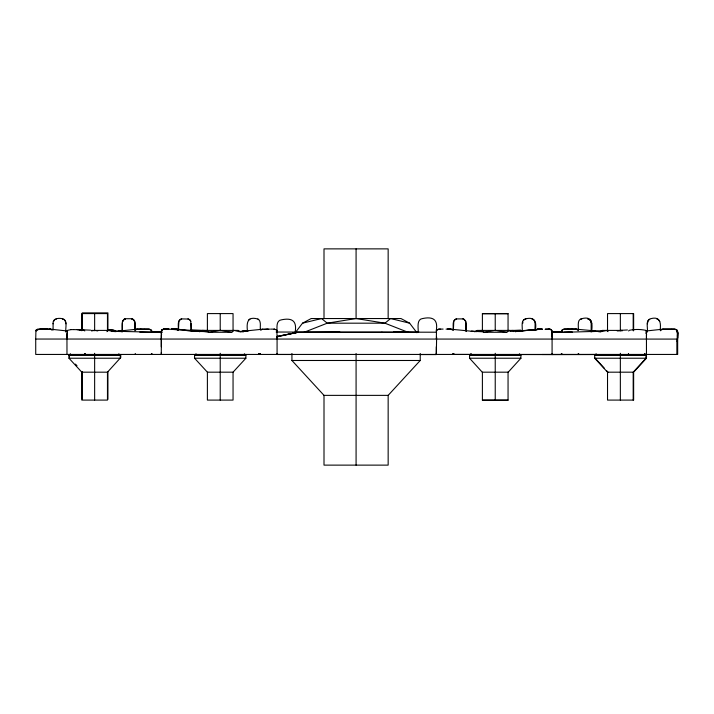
<?xml version="1.0" encoding="UTF-8"?>
<svg xmlns="http://www.w3.org/2000/svg" width="714" height="714" viewBox="0 0 714 714"><rect width="100%" height="100%" fill="white"/><g stroke="black" fill="none" stroke-linecap="round" stroke-linejoin="round"><path stroke-width="1.07" d="M84.966 354.439L84.966 353.475M151.948 354.439L151.948 353.475M161.31 346.736L161.319 334.884L161.319 336.847M258.923 354.439L258.923 353.475M259.521 354.439L259.521 353.475M277.077 353.475L277.077 354.492L292.553 354.501M277.068 336.838L297.479 332.376L381.945 332.153M419.716 354.572L436.308 354.581L436.316 346.736M436.308 354.537L436.343 353.475M552.074 353.626L552.074 354.59L519.114 354.546M552.074 336.553L552.083 332.055M628.472 354.439L628.472 353.475M277.077 338.739L277.077 337.722M677.202 339.775L677.202 354.439L677.202 334.491M677.202 339.623L677.202 339.088L35.727 339.043L35.914 330.743A2.187 1.553 90 0 1 36.191 330.073L38.208 329.127A20.768 14.753 -90 0 1 38.868 329.083L42.188 329.074M84.939 354.439L84.948 353.475M277.077 354.439L277.077 338.115M552.074 334.902L552.074 336.803M161.319 337.097L161.31 354.439L161.31 352.511M161.293 332.501L161.31 334.589M677.22 333.509L677.015 330.778M677.684 333.509L677.568 331.171M677.666 334.491L677.666 354.439L35.727 354.439L35.727 339.043M646.456 354.439L646.447 335.196A37.217 26.338 90 0 1 646.465 334.063L646.161 330.823A1.758 1.249 90 0 0 645.822 330.35C640.601 329.181 634.344 329.154 629.114 330.35A1.767 1.241 90 0 0 628.775 330.823L628.695 331.01M646.482 335.071L646.456 338.311M161.293 332.528L161.31 331.948M561.418 332.501L561.623 330.743A2.187 1.553 -90 0 1 561.909 330.082L563.917 329.127A20.76 14.753 90 0 1 564.587 329.092L568.692 329.074M161.293 333.893L161.578 332.438M453.238 353.475L453.185 354.439L470.704 354.465M161.31 332.055L161.498 330.743A2.187 1.553 -90 0 1 161.775 330.082L163.792 329.029A20.965 14.753 90 0 1 164.461 328.993L165.862 329.074M161.346 331.492L161.498 330.662M561.945 331.483L562.088 330.743A2.124 1.508 -90 0 1 562.739 329.654L564.149 329.145A19.278 13.691 90 0 1 565.051 329.092L567.737 329.074M677.202 341.587L678.273 333.34A2.196 1.562 -81.3 0 0 678.095 332.644L676.542 331.474M53.086 323.817C52.363 318.087 58.709 317.891 62.707 318.721C68.169 320.202 65.063 328.27 65.911 332.099M522.666 323.522L522.943 322.005M647.312 323.817L648.267 320.532L649.749 319.337M36.325 330.93C39.788 327.208 47.142 329.475 51.979 329.529M161.462 333.117L161.712 332.617M53.496 321.541L54.746 319.774M122.665 321.541L123.906 319.774M257.888 319.042C247.41 315.972 246.392 322.594 247.49 331.278M436.629 337.285L436.316 354.439M161.783 329.993L163.488 329.065M295.239 332.733L302.522 323.183L311.179 318.542L400.982 318.542L409.631 323.183L416.914 332.733M436.316 339.043L436.504 330.743A2.178 1.544 -90 0 1 436.781 330.118L438.798 329.127A20.76 14.753 90 0 1 439.458 329.092L440.627 329.074M535.866 330.118L537.856 329.172A20.661 14.619 90 0 1 538.517 329.136L542.328 329.279M36.369 329.859L36.2 330.082A2.187 1.553 -90 0 0 35.914 330.743M436.789 330.082L438.771 329.172A20.67 14.619 90 0 1 439.431 329.136L439.565 329.127M67.419 333.036L67 333.991A4.159 3.945 -86.3 0 0 66.955 334.536L66.982 354.439M118.524 354.751L120.755 354.751L120.755 357.544L107.466 372.181L107.466 400.09L81.807 400.09L81.807 372.181L68.981 358.232L68.981 355.447L70.49 353.805M244.375 353.805L245.884 355.447L245.884 358.232L233.05 372.181L233.05 400.09L207.39 400.09L207.39 372.181L194.565 358.232L194.565 355.447L196.073 353.805M291.928 353.51L291.928 360.49L324.004 395.369L324.004 465.126L388.157 465.126L388.157 395.369L420.225 360.49L420.225 353.51M469.571 358.392L469.571 355.447L471.079 353.805M469.571 355.608L471.079 353.966M508.056 372.342L520.89 358.232L469.571 358.232L482.396 372.342M644.965 353.805L646.473 355.447L646.473 358.232L633.639 372.181L633.639 400.09L607.525 400.09L607.525 372.181L594.691 358.232L594.691 355.447L596.199 353.805M633.184 400.09L633.184 372.181L646.009 358.232L646.009 355.447L644.501 353.805M123.906 319.292C120.88 322.353 122.817 327.324 122.246 331.091M248.445 320.238L249.927 319.042M523.612 320.238L525.102 319.042M70.989 329.618L67.607 330.332A1.767 1.249 90 0 0 67.277 330.805L66.973 334.054A37.289 26.347 -90 0 1 66.991 335.196L66.982 339.043M107.395 330.957L108.912 329.725L113.062 329.725L116.525 331.573L108.912 329.725M106.93 331.653L108.457 330.412L113.205 331.573M201.651 331.573L206.408 330.412L208.684 332.269L231.755 332.269L234.04 330.412L238.788 331.573M476.345 331.546L471.178 331.305L476.693 331.564L481.414 330.412L483.69 332.269L506.761 332.269L509.046 330.412L513.794 331.573M36.575 329.663L37.601 329.216M162.39 329.511L161.783 330.082L163.792 329.127A20.768 14.753 -90 0 1 164.461 329.083L165.621 329.074M124.682 318.855L122.478 321.068L122.058 332.099M180.892 319.042L178.875 321.246L178.455 330.27M455.809 319.042L453.792 321.246L453.372 330.27M580.544 319.292L581.321 318.855M199.67 331.805L202.258 330.412L238.181 330.412L240.779 331.805M474.667 331.805L477.264 330.412L513.188 330.412L515.785 331.805M475.533 331.501L477.264 330.573L483.539 330.573M599.796 331.805L602.393 330.412L622.474 330.412M600.26 331.805L602.848 330.412M662.056 329.547L663.145 329.208A19.108 13.521 -90 0 1 664.109 329.136L671.098 329.127M304.039 332.313L327.244 323.183L356.081 318.542L384.917 323.183L408.122 332.313M136.856 329.332L135.276 330.118A2.178 1.544 -90 0 0 135 330.778M136.392 329.332L137.427 329.208A19.117 13.521 -90 0 1 138.391 329.136L140.747 329.118M537.267 329.422L537.562 329.368A19.117 13.512 -90 0 1 538.517 329.297L538.784 329.288M79.379 330.189L81.28 329.725L73.801 329.618M302.522 323.183L321.541 318.542L327.244 323.183L384.917 323.183L390.62 318.542L409.631 323.183M479.513 331.037L481.414 330.573M601.786 331.573L606.998 330.412M277.077 337.82L277.068 336.499L297.479 332.376L339.909 332.135M277.068 336.428L297.479 332.385M136.669 329.261L136.963 329.208A19.108 13.521 90 0 1 137.927 329.136L140.908 329.127M55.514 319.337L56.29 319.194M124.495 318.855L125.45 318.721M124.682 319.337L125.45 319.194M181.668 318.908C177.027 319.577 178.562 326.111 178.313 329.261M456.585 318.908C451.917 319.542 453.444 326.111 453.203 329.261M525.87 318.908C520.229 319.497 522.8 327.744 522.22 331.278M582.089 318.721C576.707 319.015 578.688 326.735 578.34 330.082M91.49 330.921L94.641 330.412L97.782 330.921M208.684 332.269L220.224 330.412L231.755 332.269M483.69 332.269L495.23 330.412L506.761 332.269M617.208 330.921L622.447 330.752M137.267 329.172L118.265 331.162M662.985 329.172L645.983 331.01M262.85 329.172L246.285 330.921M538.909 329.127L515.74 331.323M247.722 330.823L242.189 331.269L248.651 330.778M264.314 329.484L268.732 329.127M122.228 330.885L114.856 331.367M240.77 331.323L246.241 330.912M516.749 330.921L518.792 330.796M620.85 330.323L627.436 329.975M508.564 330.653L520.792 330.109M601.134 331.251L592.156 331.591M602.313 331.207L564.087 332.287M163.765 329.163A20.67 14.619 90 0 1 164.425 329.136L164.559 329.127M557.741 332.349L572.36 332.188L551.529 332.376L561.481 332.322M598.046 331.653L601.34 331.591M70.989 329.609L73.596 329.609M151.511 332.528L151.306 330.778A2.178 1.544 90 0 0 151.029 330.118L149.03 329.172A20.661 14.619 -90 0 0 148.369 329.136L144.424 329.127M171.672 328.984L172.145 328.976M171.735 329.118L173.1 329.074M545.826 329.27L546.451 329.279M578.081 330.743A2.187 1.553 -90 0 0 577.804 330.082L576.1 329.163A19.198 13.646 -90 0 0 575.127 329.092L571.334 329.083M572.574 329.074L575.591 329.083A20.768 14.753 90 0 1 576.252 329.118L577.724 329.547M545.978 329.279L545.353 329.27M671.571 329.127L674.087 329.136A20.661 14.619 90 0 1 674.748 329.172L676.738 330.118A2.178 1.544 90 0 1 677.015 330.778M47.017 329.074L42.358 329.083M46.874 329.074L49.409 329.083A19.207 13.646 90 0 1 50.382 329.154L52.086 330.082M78.129 329.609L77.05 329.618M78.335 329.618L80.048 329.6M171.422 329.118L173.341 328.976M270.508 329.118L273.962 329.127A20.67 14.619 90 0 1 274.622 329.163L276.613 330.118A2.178 1.544 -90 0 1 276.889 330.778L277.068 337.07M446.063 329.127L447.624 329.074M550.217 329.261L551.244 329.859L549.619 329.172A20.67 14.619 90 0 0 548.959 329.136L545.157 329.279M572.101 329.074L571.539 329.083M165.577 329.118L166.594 328.976M440.583 329.118L443.108 329.083M447.526 329.118L448.106 329.074M570.879 329.083L568.067 329.083M571.075 329.083L569.094 329.083M539.668 329.27L540.873 329.27M546.612 329.27L547.816 329.27M153.019 331.939L162.212 331.912M551.672 332.376L558.678 332.349M269.544 329.127L268.937 329.127M393.566 332.001L415.468 332.331L276.139 332.028M553.859 331.965L561.793 331.956M595.387 354.519L542.069 354.501M596.369 354.501L552.083 354.599L552.083 337.82M482.396 313.749L508.056 313.749M125.271 318.721L131.867 318.721M581.544 318.721C591.968 315.865 592.691 322.648 591.71 331.091M181.517 318.908L188.853 319.042M456.407 318.908L462.993 318.908M525.424 318.908C534.367 316.588 536.696 321.202 535.491 329.261M62.448 319.194L63.475 319.337M131.804 319.194L132.643 319.337M587.952 319.194L590.05 319.774M144.014 329.127L140.596 329.118M172.993 329.118L173.591 328.976M447.999 329.118L448.588 329.074M91.446 330.412L112.598 330.412L115.195 331.805M513.188 330.573L509.046 330.573L510.947 331.037M436.566 332.206L381.928 332.153M68.981 355.447L120.291 355.447L120.291 358.232L68.981 358.232M194.565 355.447L245.884 355.447M469.571 355.447L520.89 355.447L520.89 358.392M594.691 355.447L646.009 355.447M194.565 358.232L245.884 358.232M594.691 358.232L646.009 358.232M291.928 360.49L420.225 360.49M81.807 372.181L107.466 372.181M207.39 372.181L233.05 372.181M607.525 372.181L633.184 372.181M324.004 395.369L388.157 395.369M482.396 400.09L508.056 400.09M448.24 329.118L449.088 329.074M173.234 329.118L174.082 329.074M415.512 331.805L418.806 331.814M551.752 331.965L554.082 331.965M267.928 329.127L267.125 329.127M168.906 328.984L168.442 329.127M166.308 329.118L166.835 328.976M158.963 332.367L151.841 332.313M173.591 329.074L174.082 328.976M166.996 328.976L167.469 328.976M168.102 328.984L167.094 329.118M141.381 329.127L148.833 329.127A20.67 14.619 90 0 1 149.494 329.163L151.484 330.118A2.178 1.544 -90 0 1 151.761 330.778L151.975 332.528M80.263 329.609L80.718 329.609M154.724 332.34L159.731 332.367L151.386 332.305M541.346 329.118L541.819 329.118M547.816 329.279L548.316 329.27M448.722 329.118L449.347 329.083M266.965 329.118L263.511 329.127A19.117 13.521 90 0 0 262.556 329.199L260.86 330.118A2.178 1.544 90 0 0 260.744 330.35M80.486 329.609L80.95 329.609M548.057 329.279L548.7 329.279M173.966 329.118L174.6 328.984M139.792 332.135L161.828 332.376L111.357 331.18M449.231 329.118L449.865 329.083M174.225 329.118L174.868 329.083A19.117 13.521 90 0 1 175.831 329.199L177.295 329.573M80.941 329.618L84.341 330.332A1.767 1.249 90 0 1 84.68 330.805L84.761 331.001M449.481 329.127L449.998 329.092A19.198 13.646 -90 0 1 450.971 329.154L452.676 330.082A2.187 1.553 -90 0 1 452.801 330.305M548.7 329.288L548.968 329.279A20.688 14.61 90 0 1 549.619 329.315L550.217 329.422M239.199 331.573L243.492 331.662M238.503 331.564L243.769 331.653M174.743 329.127L174.992 328.993A19.385 13.646 -90 0 1 175.965 329.056L177.67 330.082A2.187 1.553 -90 0 1 177.795 330.305M117.551 331.457L121.371 331.591M207.078 330.564L190.611 329.832M77.701 329.609L90.678 330.163M175.662 329.127L207.899 331.787M197.778 331.296L208.649 331.823M472.757 331.296L483.378 331.814M175.662 329.029L178.866 329.199M601.884 331.537L575.787 329.127M204.793 331.242L191.406 330.43M472.668 331.35L449.606 329.083M591.219 330.814L595.235 331.126M184.444 330.35L196.27 331.251L168.102 329.083M67.589 331.019L50.078 329.127M656.934 319.194L657.71 319.337M587.961 318.721L590.764 320.532L591.71 323.817M531.841 318.908C536.678 319.988 534.59 326.896 535.045 330.27M462.824 318.908L463.77 319.042M187.934 318.908L190.335 320.238M131.679 318.721C136.526 319.426 134.75 326.307 135.08 329.547M175.965 329.154A19.198 13.646 90 0 0 174.992 329.092A19.207 13.646 -90 0 1 175.965 329.154L176.26 329.216M677.631 331.599L677.479 330.778A2.178 1.544 -90 0 0 677.202 330.118L675.212 329.172A20.661 14.619 -90 0 0 674.551 329.136L663.645 329.136A19.108 13.521 -90 0 0 662.681 329.199L660.994 330.118A2.178 1.544 -90 0 0 660.718 330.778M176.126 329.261L176.92 329.547M550.503 329.332L551.012 329.716M451.926 329.547L450.837 329.208A19.117 13.521 90 0 0 449.874 329.136M463.591 319.042L465.787 321.246L466.206 331.278M257.879 319.042L258.664 319.479M132.456 318.855L134.66 321.541M606.534 330.412L608.06 331.653M645.884 332.929L646.438 334.009M551.244 329.707L551.619 330.279A2.187 1.544 -90 0 1 551.895 330.93L551.984 331.332M658.486 319.774L659.727 321.541M464.368 319.479C467.393 322.541 465.457 327.512 466.028 331.278M258.647 319.479C261.297 321.943 259.985 326.102 260.324 329.261M189.478 319.479L190.87 321.246M133.411 319.774L134.125 320.532M64.251 319.774L65.492 321.541L65.911 323.817M595.155 358.232L604.214 368.085M606.472 370.539L607.98 372.181M519.381 353.805L520.89 355.447M118.783 353.805L120.291 355.447M75.479 364.104L76.987 365.746M551.574 332.528L551.913 333.117M551.619 330.118L551.619 330.118A2.178 1.544 -90 0 1 551.895 330.778L552.083 332.215M276.434 329.895L276.613 330.118A2.178 1.544 90 0 1 276.889 330.778M551.788 332.429L552.101 334.009M590.219 320.05L591.165 323.335L591.165 332.099M190.727 321.246L191.29 331.278M134.473 321.068L135.08 323.817M551.984 331.171L552.047 331.76M677.666 336.999L677.666 337.499M552.074 336.499L552.083 338.311M628.49 353.475L628.499 354.439M660.147 330.082C661.155 322.282 659.968 316.115 650.525 318.721C645.063 320.211 648.169 328.27 647.312 332.099M633.639 330.76L633.639 313.589L607.525 313.589L607.525 330.76M633.184 313.589L633.184 330.76M620.35 313.589L620.35 330.76M620.35 353.296L620.35 400.09M578.661 353.475L578.661 354.439M578.233 353.475L578.233 354.439M561.9 353.475L561.9 354.439M508.056 330.921L508.056 313.589L482.396 313.589L482.396 330.921M495.23 313.589L495.23 330.76M495.23 353.296L495.23 400.09M453.899 353.475L453.899 354.439M436.192 331.162C438.235 320.05 433.657 316.231 422.715 318.515C416.717 319.096 418.217 327.173 418.226 331.162M388.157 318.631L388.157 248.874L324.004 248.874L324.004 318.631M356.081 248.874L356.081 318.631M356.081 353.51L356.081 465.126M295.096 332.447C297.14 321.336 292.57 317.507 281.628 319.792C275.631 320.372 277.121 328.458 277.13 332.447M260.36 353.475L260.36 354.439M260.226 353.475L260.226 354.439M259.655 353.475L259.655 354.439M258.834 353.475L258.834 354.439M233.05 330.76L233.05 313.589L207.39 313.589L207.39 330.76M220.224 313.589L220.224 330.76M220.224 353.296L220.224 400.09M191.138 323.522L191.138 330.27M135.258 353.475L135.258 354.439M134.892 323.335L134.892 330.082M107.93 330.064L107.93 312.893L82.271 312.893L82.271 330.064M107.93 371.494L107.93 399.394M107.466 330.76L107.466 313.589L81.807 313.589L81.807 330.76M94.641 313.589L94.641 330.76M94.641 353.296L94.641 400.09M82.271 371.494L82.271 399.394M69.436 354.751L69.436 357.544M53.086 323.335L53.086 330.082M273.962 329.136A20.661 14.619 -90 0 1 274.622 329.172M163.792 329.127A20.76 14.753 90 0 1 164.461 329.092M548.959 329.136A19.108 13.521 90 0 1 549.923 329.199M161.56 334.902A5.703 1.241 88.7 0 1 161.542 334.018M49.409 329.092A19.198 13.646 -90 0 1 50.382 329.154M646.572 338.302A30.988 23.794 89.9 0 1 646.572 339.043M646.527 334A7.238 7.015 85.3 0 1 646.536 335.08M537.553 329.199A19.117 13.521 90 0 1 538.517 329.136M551.931 338.311A31.104 19.76 -89.9 0 1 551.931 339.034M551.967 334.063A5.935 1.49 -88.8 0 1 551.958 334.92M151.493 353.475L151.493 354.439L151.493 353.475M453.203 353.475L453.194 354.439L453.22 353.475M561.445 353.475L561.445 354.439L561.454 353.475M542.131 329.127L517.222 331.278L542.131 329.127M508.056 372.181L482.396 372.181L482.396 400.251L508.056 400.251L508.056 372.181"/></g></svg>
